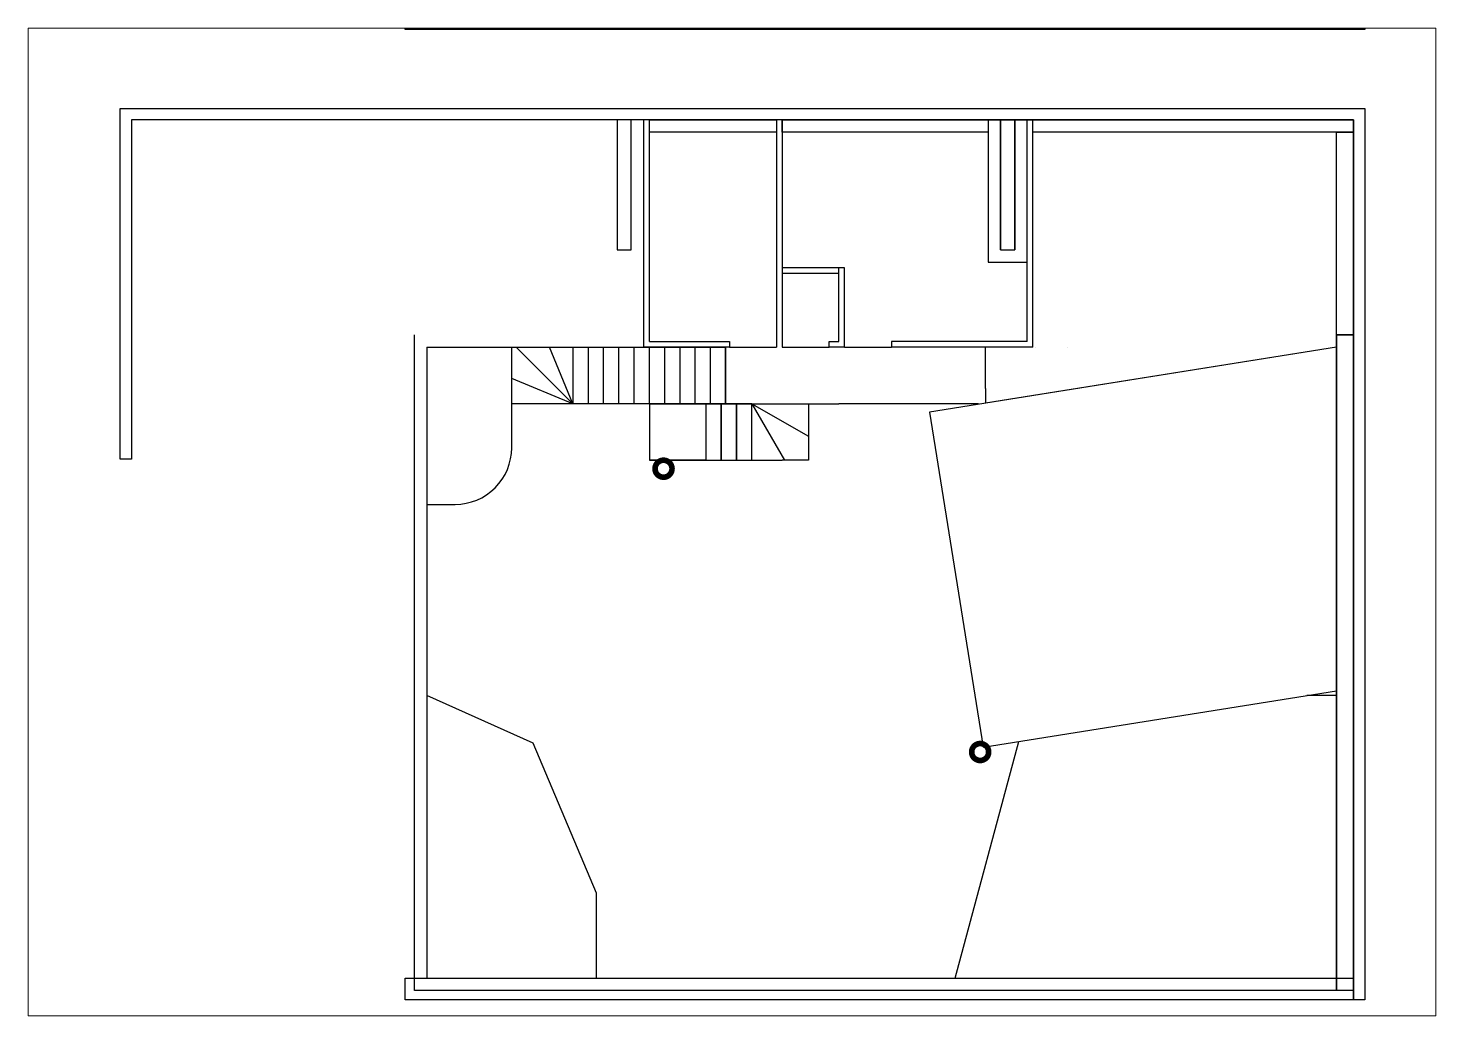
# Paper-space layout 'Etage-intermediaire' of a CAD drawing. Header units: centimetres. Extents: x 1 to 250, y 11 to 185.
# The model-space entities are those that its viewports show. They can reach past a viewport. Long polylines and large blocks are cut down to what shows.
import ezdxf

# ---------------------------------------------------------------- set-up
doc = ezdxf.new("R2010")
doc.units = ezdxf.units.CM
for name, color, linetype in [('A-Wall', 30, 'Continuous'), ('AC-Calcul ratios', 4, 'Continuous'), ('DONUT', 240, 'Continuous'), ('I-Cloison', 11, 'Continuous'), ('I-STAIRS', 44, 'Continuous'), ('IS-Ouate', 253, 'Continuous'), ('Isolant pourtour radier', 36, 'Continuous'), ('Mur de soutenement', 1, 'Continuous'), ('Portes', 3, 'Continuous'), ('Radier', 5, 'Continuous'), ('Title Block', 250, 'Continuous')]:
    doc.layers.add(name, color=color, linetype=linetype)
doc.layers.get('Title Block').off()

# ---------------------------------------------------------------- blocks, each defined once
blk = doc.blocks.new('A$C85e816c1')
at = {"layer": 'DONUT', "const_width": 100}
blk.add_lwpolyline([(-150, 0, 1), (150, 0, 1)], format="xyb", close=True, dxfattribs=at)

msp = doc.modelspace()

# ---------------------------------------------------------------- linework, layer by layer
at = {"layer": 'A-Wall'}
for p, q in [((61006, 46038), (62506, 46038)), ((68116, 46138), (68116, 46138))]:
    msp.add_line(p, q, dxfattribs=at)
for points in [[(60626, 52036), (77386, 52036), (77386, 51656), (60626, 51656)], [(60626, 34878), (77386, 34878), (77386, 34498), (60626, 34498)]]:
    msp.add_lwpolyline(points, close=True, dxfattribs=at)
msp.add_lwpolyline([(61006, 46038), (61006, 34878)], dxfattribs=at)
at = {"layer": 'AC-Calcul ratios'}
for p, q in [((77086, 39878), (76559, 39878)), ((77086, 34878), (77086, 39878)), ((70342, 34878), (71469, 39066)), ((71197, 34878), (77086, 34878))]:
    msp.add_line(p, q, dxfattribs=at)
msp.add_lwpolyline([(77086, 46038), (69892, 44890), (70837, 38965), (77086, 39962)], close=True, dxfattribs=at)
at = {"layer": 'I-Cloison'}
for p, q in [((64840, 46038), (64840, 50058)), ((64940, 46138), (64940, 50058)), ((67186, 50058), (67186, 46038)), ((67286, 50058), (67286, 46038)), ((71396, 50058), (71616, 50058)), ((71616, 46138), (71616, 50058)), ((71716, 46038), (71716, 50058)), ((67286, 48268), (67286, 46868)), ((68286, 47338), (67286, 47338)), ((68286, 46868), (68286, 47438)), ((68386, 46038), (68386, 47438)), ((68286, 46138), (68286, 46868)), ((68116, 46038), (68116, 46138)), ((68116, 46138), (68286, 46138)), ((68286, 46038), (68116, 46038)), ((68386, 46038), (68286, 46038)), ((71616, 46138), (69216, 46138)), ((69216, 46138), (69216, 46038)), ((71716, 46038), (69216, 46038)), ((77086, 46038), (70883, 45048)), ((77086, 46038), (77086, 40038)), ((74486, 45623), (74486, 45623)), ((70883, 45308), (70883, 45048))]:
    msp.add_line(p, q, dxfattribs=at)
for points in [[(68386, 47438), (67295, 47438)], [(64940, 46138), (66356, 46138), (66356, 46038), (64840, 46038)]]:
    msp.add_lwpolyline(points, dxfattribs=at)
msp.add_lwpolyline([(61006, 44058), (61006, 43258), (61506, 43258, 0.414214), (62506, 44258), (62506, 46038)], format="xyb", dxfattribs=at)
msp.add_lwpolyline([(64006, 36380), (62886, 39035), (61006, 39878), (61006, 34878), (64006, 34880)], close=True, dxfattribs=at)
at = {"layer": 'I-STAIRS'}
for p, q in [((63586, 45038), (62586, 46038)), ((63586, 45038), (63172, 46038)), ((63586, 46038), (63586, 45038)), ((63856, 46038), (63856, 45038)), ((64126, 46038), (64126, 45038)), ((64396, 46038), (64396, 45038)), ((64666, 46038), (64666, 45038)), ((64936, 46038), (64936, 45038)), ((65206, 46038), (65206, 45038)), ((65476, 46038), (65476, 45038)), ((65746, 46038), (65746, 45038)), ((66016, 46038), (66016, 45038)), ((66286, 45038), (66286, 46038)), ((71756, 46038), (71756, 46038)), ((72326, 46038), (72326, 46038)), ((63586, 45038), (62506, 45485)), ((64940, 45038), (68286, 45038)), ((66750, 45038), (67750, 45038)), ((66750, 45038), (67750, 44461)), ((66750, 45038), (67327, 44038)), ((67750, 45038), (67750, 44038)), ((70756, 45038), (68286, 45038)), ((68286, 45038), (68286, 45038)), ((67286, 44038), (67286, 44038)), ((67750, 44038), (67286, 44038))]:
    msp.add_line(p, q, dxfattribs=at)
for points in [[(62506, 46038), (66286, 46038), (66286, 45038), (62506, 45038)], [(65940, 44038), (66210, 44038), (66210, 45038), (65940, 45038)], [(66210, 44038), (66480, 44038), (66480, 45038), (66210, 45038)], [(66480, 44038), (66750, 44038), (66750, 45038), (66480, 45038)]]:
    msp.add_lwpolyline(points, close=True, dxfattribs=at)
for points in [[(65940, 45038), (65940, 44038), (64940, 44038), (67286, 44038)], [(64940, 45038), (64940, 44038)]]:
    msp.add_lwpolyline(points, dxfattribs=at)
at = {"layer": 'IS-Ouate'}
msp.add_line((71146, 47538), (71396, 47538), dxfattribs=at)
for points in [[(64940, 50058), (67186, 50058), (67186, 49838), (64940, 49838), (64940, 50058)], [(67286, 50058), (70926, 50058), (70926, 49838), (67286, 49838), (67286, 50058)], [(71146, 47758), (71146, 50058), (70926, 50058), (70926, 47538), (71146, 47538)], [(71396, 47538), (71616, 47538), (71616, 50058), (71396, 50058), (71396, 47758)], [(71716, 50058), (77386, 50058), (77386, 49838), (71716, 49838), (71716, 50058)], [(77386, 46258), (77086, 46258), (77086, 49838), (77386, 49838), (77386, 46258)]]:
    msp.add_lwpolyline(points, dxfattribs=at)
at = {"layer": 'Isolant pourtour radier'}
msp.add_lwpolyline([(77386, 34658), (77086, 34658), (77086, 46258), (77386, 46258)], close=True, dxfattribs=at)
at = {"layer": 'Mur de soutenement'}
for points in [[(77386, 67416), (77586, 67416), (77586, 51656), (77386, 51656), (77386, 67216)], [(55586, 50058), (55586, 50258), (77586, 50258), (77586, 50058)], [(55786, 50058), (55786, 44058), (55586, 44058), (55586, 50258), (55786, 50258)], [(77386, 50258), (77586, 50258), (77586, 34498), (77386, 34498), (77386, 50058)], [(77386, 50058), (55786, 50058)], [(64370, 50058), (64370, 47758), (64620, 47758), (64620, 50058), (64370, 50058)], [(70826, 50058), (73126, 50058)], [(71146, 50058), (71146, 47758), (71396, 47758), (71396, 50058), (71146, 50058)]]:
    msp.add_lwpolyline(points, dxfattribs=at)
at = {"layer": 'Portes'}
for p, q in [((66356, 46038), (67186, 46038)), ((67286, 46038), (68116, 46038)), ((68386, 46038), (69216, 46038)), ((70883, 45308), (70883, 46038))]:
    msp.add_line(p, q, dxfattribs=at)
at = {"layer": 'Radier'}
for p, q in [((60786, 34658), (60786, 46258)), ((77086, 46258), (77086, 34658)), ((77086, 34658), (60786, 34658))]:
    msp.add_line(p, q, dxfattribs=at)

# ---------------------------------------------------------------- block references
at = {"layer": 'Title Block'}
for p in [(65190, 43888), (70786, 38878)]:
    msp.add_blockref('A$C85e816c1', p, dxfattribs=at)

psp = doc.layouts.new('Etage-intermediaire')

# ---------------------------------------------------------------- viewports
at = {"layer": 'I-STAIRS', "view_target_point": (1257.38, 1825)}
psp.add_viewport(center=(125.83, 98.16), size=(248.78, 174.6745), view_center_point=(65142.26, 41120.9), view_height=17467.4533, dxfattribs=at)

doc.saveas('drawing.dxf')
